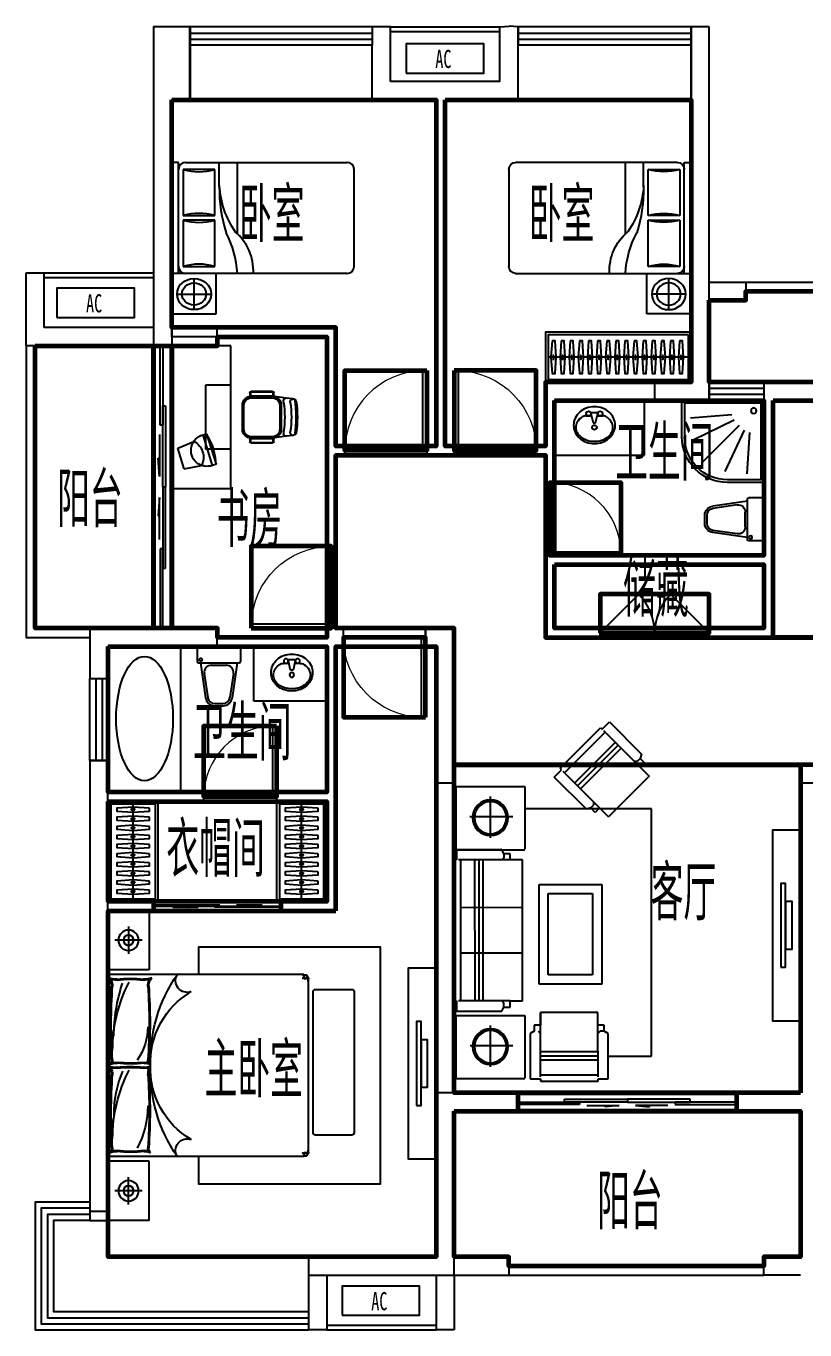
# Model space of a CAD drawing. Extents: x 4833635 to 4868335, y -1203925 to -1185425.
# Drawn here: x 4833635 to 4842185, y -1200326 to -1186016 of the extents above; entities that cross this region are included whole.
import ezdxf

# ---------------------------------------------------------------- set-up
doc = ezdxf.new("R2010")
doc.units = 0
doc.header["$MEASUREMENT"] = 0
doc.layers.get('0').update_dxf_attribs({"linetype": 'CONTINUOUS'})
for name, color, linetype in [('BALCONY', 153, 'CONTINUOUS'), ('Elec(电器)', 33, 'CONTINUOUS'), ('F', 8, 'CONTINUOUS'), ('FURN', 8, 'CONTINUOUS'), ('FURNITURE', 8, 'CONTINUOUS'), ('LVTRY', 187, 'CONTINUOUS'), ('R_NAME', 255, 'CONTINUOUS'), ('TITLE', 4, 'CONTINUOUS'), ('WALL', 2, 'CONTINUOUS'), ('wc', 8, 'CONTINUOUS'), ('WINDOW', 4, 'CONTINUOUS'), ('剪力墙', 2, 'CONTINUOUS')]:
    doc.layers.add(name, color=color, linetype=linetype)
doc.layers.add('GT_书房', color=205, linetype='CONTINUOUS', lineweight=60, true_color=0x8059a6)
for name, color, linetype, lineweight in [('GT_储藏间', 50, 'CONTINUOUS', 60), ('GT_卧室', 1, 'CONTINUOUS', 60), ('GT_卫生间', 5, 'CONTINUOUS', 60), ('GT_客厅', 2, 'CONTINUOUS', 60), ('GT_衣帽间', 85, 'CONTINUOUS', 60), ('GT_过道', 30, 'CONTINUOUS', 60), ('GT_门', 245, 'CONTINUOUS', 60), ('GT_阳台', 6, 'CONTINUOUS', 60), ('GT_餐厅', 3, 'CONTINUOUS', 60), ('图层3', 11, 'CONTINUOUS', 0)]:
    doc.layers.add(name, color=color, linetype=linetype, lineweight=lineweight)
doc.styles.add('_ZBHZ', font='simhei.ttf', dxfattribs={"width": 0.8})
doc.styles.add('DIM_FONT', font='SIMPLEX.shx', dxfattribs={"width": 0.8})
doc.styles.add('HZ', font='txt', dxfattribs={"bigfont": 'hztxt'})

# ---------------------------------------------------------------- blocks, each defined once
blk = doc.blocks.new('空调室外机2')
at = {"ltscale": 0.5}
blk.add_lwpolyline([(0, 0), (850, 0), (850, 320), (0, 320)], close=True, dxfattribs=at)
at = {"ltscale": 0.5, "style": '_ZBHZ', "width": 0.65}
blk.add_text('AC', height=200, dxfattribs=at).set_placement((319, 55))
blk = doc.blocks.new('*U35')
blk.add_line((-970, -275), (70, -275))
for points in [[(-1000, 0), (100, 0), (100, -550), (-1000, -550)], [(-970, -30), (70, -30), (70, -520), (-970, -520)]]:
    blk.add_lwpolyline(points, close=True)
at = {"elevation": 0}
for points in [[(-874, -95), (-862, -275), (-874, -455), (-906, -455), (-918, -275), (-906, -95)], [(-774, -95), (-762, -275), (-774, -455), (-806, -455), (-818, -275), (-806, -95)], [(-674, -95), (-662, -275), (-674, -455), (-706, -455), (-718, -275), (-706, -95)], [(-574, -95), (-562, -275), (-574, -455), (-606, -455), (-618, -275), (-606, -95)], [(-474, -95), (-462, -275), (-474, -455), (-506, -455), (-518, -275), (-506, -95)], [(-374, -95), (-362, -275), (-374, -455), (-406, -455), (-418, -275), (-406, -95)], [(-274, -95), (-262, -275), (-274, -455), (-306, -455), (-318, -275), (-306, -95)], [(-174, -95), (-162, -275), (-174, -455), (-206, -455), (-218, -275), (-206, -95)], [(-74, -95), (-62, -275), (-74, -455), (-106, -455), (-118, -275), (-106, -95)], [(26, -95), (38, -275), (26, -455), (-6, -455), (-18, -275), (-6, -95)]]:
    blk.add_lwpolyline(points, close=True, dxfattribs=at)
at = {"ltscale": 15, "elevation": 0}
for points in [[(-894, -255), (-886, -255), (-886, -295), (-894, -295)], [(-794, -255), (-786, -255), (-786, -295), (-794, -295)], [(-694, -255), (-686, -255), (-686, -295), (-694, -295)], [(-594, -255), (-586, -255), (-586, -295), (-594, -295)], [(-494, -255), (-486, -255), (-486, -295), (-494, -295)], [(-394, -255), (-386, -255), (-386, -295), (-394, -295)], [(-294, -255), (-286, -255), (-286, -295), (-294, -295)], [(-194, -255), (-186, -255), (-186, -295), (-194, -295)], [(-94, -255), (-86, -255), (-86, -295), (-94, -295)], [(6, -255), (14, -255), (14, -295), (6, -295)]]:
    blk.add_lwpolyline(points, close=True, dxfattribs=at)
blk = doc.blocks.new('A$C451C0F04')
at = {"layer": 'F'}
for p, q in [((462, 3942, 0), (108, 3588, 0)), ((542, 3862, 0), (462, 3942, 0)), ((558, 3878, 0), (542, 3862, 0)), ((1004, 3432, 0), (558, 3878, 0)), ((526, 3846, 0), (124, 3444, 0)), ((956, 3384, 0), (510, 3830, 0)), ((108, 3588, 0), (124, 3540, 0)), ((333, 3653, 0), (779, 3207, 0)), ((365, 3685, 0), (811, 3239, 0)), ((397, 3717, 0), (843, 3271, 0)), ((124, 3444, 0), (27, 3347, 0)), ((124, 3540, 0), (75, 3492, 0)), ((75, 3492, 0), (124, 3444, 0)), ((124, 3540, 0), (156, 3508, 0)), ((156, 3508, 0), (188, 3508, 0)), ((27, 3347, 0), (473, 2901, 0)), ((972, 3400, 0), (473, 2901, 0)), ((714, 2982, 0), (1068, 3335, 0)), ((988, 3416, 0), (1004, 3432, 0)), ((1068, 3335, 0), (988, 3416, 0)), ((2145, 3234, 0), (1391, 3234, 0)), ((1391, 3234, 0), (1391, 2546, 0)), ((2145, 2535, 0), (2145, 3234, 0)), ((634, 3030, 0), (634, 3062, 0)), ((666, 2998, 0), (634, 3030, 0)), ((1768, 2669, 0), (1768, 3121, 0)), ((0, 273, 0), (1, 2989, 0)), ((1, 2989, 0), (1391, 2988, 0)), ((473, 2901, 0), (569, 2998, 0)), ((569, 2998, 0), (618, 2949, 0)), ((618, 2949, 0), (666, 2998, 0)), ((666, 2998, 0), (714, 2982, 0)), ((1522, 2900, 0), (1993, 2900, 0)), ((1391, 2535, 0), (2145, 2535, 0)), ((1551, 2494, 0), (1619, 2494, 0)), ((1551, 2426, 0), (1551, 2494, 0)), ((1619, 2494, 0), (1642, 2540, 0)), ((1619, 2494, 0), (1619, 2449, 0)), ((1619, 2449, 0), (1642, 2426, 0)), ((1642, 2540, 0), (2142, 2539, 0)), ((2142, 2539, 0), (2142, 2426, 0)), ((1414, 2426, 0), (1551, 2426, 0)), ((1414, 879, 0), (1414, 2426, 0)), ((1551, 2426, 0), (1642, 2426, 0)), ((1642, 2426, 0), (2120, 2426, 0)), ((1846, 879, 0), (1847, 2426, 0)), ((1892, 879, 0), (1892, 2426, 0)), ((1937, 879, 0), (1938, 2426, 0)), ((2097, 2426, 0), (2097, 879, 0)), ((2142, 2426, 0), (2165, 2426, 0)), ((2165, 2426, 0), (2165, 879, 0)), ((546, 2157, 0), (545, 1064, 0)), ((1234, 2157, 0), (546, 2157, 0)), ((1233, 1064, 0), (1234, 2157, 0)), ((1134, 2057, 0), (646, 2057, 0)), ((646, 2057, 0), (646, 1164, 0)), ((1133, 1164, 0), (1134, 2057, 0)), ((1414, 1903, 0), (2097, 1902, 0)), ((1414, 1402, 0), (2097, 1402, 0)), ((646, 1164, 0), (1133, 1164, 0)), ((545, 1064, 0), (1233, 1064, 0)), ((1551, 879, 0), (1414, 879, 0)), ((1551, 811, 0), (1551, 879, 0)), ((1551, 879, 0), (1642, 879, 0)), ((1619, 856, 0), (1642, 879, 0)), ((1642, 879, 0), (2119, 879, 0)), ((2142, 879, 0), (2142, 765, 0)), ((2165, 879, 0), (2142, 879, 0)), ((588, 751, 0), (1218, 751, 0)), ((588, 614, 0), (588, 751, 0)), ((1218, 751, 0), (1218, 614, 0)), ((1218, 46, 0), (1218, 751, 0)), ((2144, 721, 0), (1391, 721, 0)), ((1391, 721, 0), (1391, 33, 0)), ((1619, 811, 0), (1551, 811, 0)), ((1619, 811, 0), (1619, 856, 0)), ((1642, 765, 0), (1619, 811, 0)), ((2142, 765, 0), (1642, 765, 0)), ((2144, 23, 0), (2144, 721, 0)), ((519, 614, 0), (588, 614, 0)), ((519, 546, 0), (519, 614, 0)), ((587, 46, 0), (588, 614, 0)), ((1218, 614, 0), (1286, 614, 0)), ((1286, 614, 0), (1286, 546, 0)), ((1767, 156, 0), (1768, 608, 0)), ((474, 523, 0), (519, 546, 0)), ((474, 23, 0), (474, 523, 0)), ((519, 546, 0), (565, 546, 0)), ((565, 546, 0), (588, 523, 0)), ((1243, 546, 0), (1220, 523, 0)), ((1286, 546, 0), (1332, 523, 0)), ((1332, 523, 0), (1332, 23, 0)), ((588, 319, 0), (1218, 319, 0)), ((1521, 388, 0), (1992, 388, 0)), ((474, 273, 0), (0, 273, 0)), ((588, 273, 0), (1218, 273, 0)), ((588, 228, 0), (1218, 228, 0)), ((587, 23, 0), (474, 23, 0)), ((587, 0, 0), (587, 23, 0)), ((1218, 0, 0), (587, 0, 0)), ((1218, 68, 0), (587, 68, 0)), ((1218, 23, 0), (1218, 0, 0)), ((1332, 23, 0), (1218, 23, 0)), ((1391, 23, 0), (2144, 23, 0))]:
    blk.add_line(p, q, dxfattribs=at)
for centre, radius in [((1768, 2890, 0), 196), ((1768, 2890, 0), 176), ((1768, 377, 0), 196), ((1768, 377, 0), 176)]:
    blk.add_circle(centre, radius, dxfattribs=at)
blk = doc.blocks.new('A$C79890BC7')
at = {"color": 252}
for points in [[(2140, 718159), (2091, 718159), (2091, 719080), (2140, 719080)], [(2091, 718359), (2018, 718359), (2018, 718880), (2091, 718880)]]:
    blk.add_lwpolyline(points, close=True, dxfattribs=at)
blk = doc.blocks.new('wer')
at = {"layer": 'FURNITURE'}
blk.add_lwpolyline([(220759, -79150), (220458, -79150), (220458, -77050), (220759, -77050)], close=True, dxfattribs=at)
at = {"layer": 'FURNITURE', "xscale": -1}
blk.add_blockref('A$C79890BC7', (222685, -796719), dxfattribs=at)
blk = doc.blocks.new('djghk')
at = {"layer": 'LVTRY', "color": 0, "linetype": 'ByBlock'}
for p, q in [((533017, 87991), (533017, 88067)), ((533029, 87991), (533131, 88016)), ((533131, 88042), (533030, 88067)), ((533055, 88061), (533055, 88122)), ((533131, 88016), (533131, 88042)), ((533055, 87937), (533055, 87997))]:
    blk.add_line(p, q, dxfattribs=at)
for centre, major_axis, start_param, end_param in [((533184, 88039), (162, 162), 1.627141, 2.000997), ((533167, 88053), (-146, 146), -0.351737, 0.056345), ((533131, 88121), (53.9, 53.9), 1.762038, 2.353784), ((533242, 88047), (148, 148), 1.710283, 1.762038), ((533205, 88074), (-116, 116), -0.283213, 0.139486), ((533157, 88076), (-128, 128), -0.787809, -0.351737), ((533182, 88116), (81.8, 81.8), 0.782988, 1.287583), ((533157, 88076), (128, 128), 0.346916, 0.782988), ((533182, 88116), (81.8, 81.8), 0.278392, 0.782988), ((533146, 88053), (146, 146), 6.222019, 6.630101), ((533159, 88074), (-116, 116), 4.568081, 4.990781), ((533122, 88047), (-148, 148), 4.225788, 4.568081), ((533129, 88039), (162, 162), 5.848163, 6.222019), ((533210, 88029), (181, 181), 2.000997, 2.353784), ((533210, 88029), (181, 181), 2.353784, 2.70657), ((533030, 88093), (-18, 18), 1.570899352490849, 7.854084659670434), ((533182, 88029), (-18, 18), 1.570899352490849, 7.854084659670434), ((533064, 88029), (191, 191), 5.495376, 5.796584), ((533064, 88029), (191, 191), 5.194169, 5.495376), ((533103, 88029), (-181, 181), 3.92458, 4.277367), ((533103, 88029), (-181, 181), 3.571794, 3.92458), ((533184, 88019), (-162, 162), 1.135774, 1.50963), ((533029, 87966), (-18, 18), 1.570899352494495, 7.85408465967408), ((533167, 88005), (-146, 146), 1.50963, 1.917712), ((533131, 87937), (-53.9, 53.9), 0.782988, 1.346027), ((533205, 87983), (-116, 116), 1.346027, 1.849188), ((533146, 88005), (-146, 146), 2.789855, 3.197938), ((533159, 87984), (116, 116), 4.429176, 4.851875), ((533122, 88011), (-148, 148), 3.281079, 3.623372), ((533129, 88019), (-162, 162), 3.197938, 3.571793), ((533156, 87982), (-128, 128), 1.917712, 2.353784), ((533182, 87941), (-81.8, 81.8), 1.849188, 2.353784), ((533156, 87982), (-128, 128), 2.353784, 2.789856), ((533182, 87941), (-81.8, 81.8), 2.353784, 2.858379)]:
    blk.add_ellipse(centre, major_axis=major_axis, ratio=1, start_param=start_param, end_param=end_param, dxfattribs=at)
blk = doc.blocks.new('A$C4CF52FF8')
at = {"layer": 'wc'}
for p, q in [((0, 635), (0, 485)), ((15, 650), (460, 650)), ((475, 635), (475, 485)), ((14, 470), (461, 470)), ((37, 470), (92, 87)), ((157, 445), (318, 445)), ((438, 470), (383, 87)), ((77, 355), (117, 90)), ((398, 355), (358, 90)), ((191, 25), (284, 25)), ((191, 0), (284, 0))]:
    blk.add_line(p, q, dxfattribs=at)
blk.add_circle((40, 504), 16.5, dxfattribs=at)
for centre, radius, start, end in [((15, 635), 15, 90, 180), ((460, 635), 15, 360, 450), ((15, 485), 15, 180, 270), ((157, 365), 80, 90, 187.4119), ((318, 365), 80, 352.5881, 450), ((460, 485), 15, 270, 360), ((191, 100), 100, 187.4119, 270), ((191, 100), 75, 187.4119, 270), ((284, 100), 75, 270, 352.5881), ((284, 100), 100, 270, 352.5881)]:
    blk.add_arc(centre, radius, start, end, dxfattribs=at)
at = {"layer": 'wc', "style": 'DIM_FONT', "oblique": -180, "text_generation_flag": 4, "width": 0.8, "flags": 9}
for tag in ['YSIZE', 'XSIZE']:
    blk.add_attdef(tag, (237, 650), '', height=0.5, rotation=180, dxfattribs=at)
blk = doc.blocks.new('*U37')
blk.add_line((-970, -275), (570, -275))
for points in [[(-1000, 0), (600, 0), (600, -550), (-1000, -550)], [(-970, -30), (570, -30), (570, -520), (-970, -520)]]:
    blk.add_lwpolyline(points, close=True)
at = {"elevation": 0}
for points in [[(-874, -95), (-862, -275), (-874, -455), (-906, -455), (-918, -275), (-906, -95)], [(-774, -95), (-762, -275), (-774, -455), (-806, -455), (-818, -275), (-806, -95)], [(-674, -95), (-662, -275), (-674, -455), (-706, -455), (-718, -275), (-706, -95)], [(-574, -95), (-562, -275), (-574, -455), (-606, -455), (-618, -275), (-606, -95)], [(-474, -95), (-462, -275), (-474, -455), (-506, -455), (-518, -275), (-506, -95)], [(-374, -95), (-362, -275), (-374, -455), (-406, -455), (-418, -275), (-406, -95)], [(-274, -95), (-262, -275), (-274, -455), (-306, -455), (-318, -275), (-306, -95)], [(-174, -95), (-162, -275), (-174, -455), (-206, -455), (-218, -275), (-206, -95)], [(-74, -95), (-62, -275), (-74, -455), (-106, -455), (-118, -275), (-106, -95)], [(26, -95), (38, -275), (26, -455), (-6, -455), (-18, -275), (-6, -95)], [(126, -95), (138, -275), (126, -455), (94, -455), (82, -275), (94, -95)], [(226, -95), (238, -275), (226, -455), (194, -455), (182, -275), (194, -95)], [(326, -95), (338, -275), (326, -455), (294, -455), (282, -275), (294, -95)], [(426, -95), (438, -275), (426, -455), (394, -455), (382, -275), (394, -95)], [(526, -95), (538, -275), (526, -455), (494, -455), (482, -275), (494, -95)]]:
    blk.add_lwpolyline(points, close=True, dxfattribs=at)
at = {"ltscale": 15, "elevation": 0}
for points in [[(-894, -255), (-886, -255), (-886, -295), (-894, -295)], [(-794, -255), (-786, -255), (-786, -295), (-794, -295)], [(-694, -255), (-686, -255), (-686, -295), (-694, -295)], [(-594, -255), (-586, -255), (-586, -295), (-594, -295)], [(-494, -255), (-486, -255), (-486, -295), (-494, -295)], [(-394, -255), (-386, -255), (-386, -295), (-394, -295)], [(-294, -255), (-286, -255), (-286, -295), (-294, -295)], [(-194, -255), (-186, -255), (-186, -295), (-194, -295)], [(-94, -255), (-86, -255), (-86, -295), (-94, -295)], [(6, -255), (14, -255), (14, -295), (6, -295)], [(106, -255), (114, -255), (114, -295), (106, -295)], [(206, -255), (214, -255), (214, -295), (206, -295)], [(306, -255), (314, -255), (314, -295), (306, -295)], [(406, -255), (414, -255), (414, -295), (406, -295)], [(506, -255), (514, -255), (514, -295), (506, -295)]]:
    blk.add_lwpolyline(points, close=True, dxfattribs=at)
blk = doc.blocks.new('淋浴间800x800')
at = {"layer": 'LVTRY'}
for p, q in [((356, 800), (0, 800)), ((0, 0), (0, 800)), ((356, 773), (27, 773)), ((27, 27), (27, 773)), ((141, 314), (172, 716)), ((192, 290), (386, 692)), ((243, 243), (604, 603)), ((290, 192), (693, 383)), ((773, 27), (773, 356)), ((800, 0), (800, 356)), ((313, 140), (715, 168)), ((800, 0), (0, 0)), ((773, 27), (27, 27))]:
    blk.add_line(p, q, dxfattribs=at)
blk.add_circle((100, 100), 26.7, dxfattribs=at)
for radius in [444, 418]:
    blk.add_arc((356, 356), radius, 0, 90, dxfattribs=at)
blk = doc.blocks.new('A$C66793C10')
for p, q in [((450, 450), (0, 450)), ((0, 450), (0, 0)), ((223, 401), (223, 56)), ((450, 0), (450, 450)), ((396, 229), (50, 229)), ((0, 0), (450, 0))]:
    blk.add_line(p, q)
for radius in [173, 123]:
    blk.add_circle((223, 229), radius)
blk = doc.blocks.new('bgfd')
at = {"layer": 'FURNITURE'}
for p, q in [((246827, 13624), (246752, 13624)), ((246752, 13624), (246752, 12406)), ((246827, 13624), (246827, 12406)), ((248678, 13624), (246902, 13624)), ((246877, 13040), (246877, 13548)), ((246877, 13548), (247224, 13548)), ((247224, 13548), (247224, 13040)), ((248752, 12482), (248752, 13548)), ((247473, 13192), (247473, 12406)), ((247224, 13040), (246877, 13040)), ((246877, 12990), (247224, 12990)), ((246877, 12482), (246877, 12990)), ((247224, 12990), (247224, 12482)), ((247274, 12673), (247274, 12406)), ((247224, 12482), (246877, 12482)), ((246827, 12406), (246752, 12406)), ((246902, 12406), (248678, 12406))]:
    blk.add_line(p, q, dxfattribs=at)
at = {"layer": 'FURNITURE', "extrusion": (0, 0, -1)}
for centre, major_axis, ratio, start_param, end_param in [((246902, 13548), (0, 75.9), 0.981818, 4.712389, 6.283185), ((245675, 13897), (-1755, 517), 0.772741, 2.966721, 3.294685), ((246799, 13731), (-797, 371), 0.792029, 2.756885, 3.489554), ((248678, 13548), (0, -75.9), 0.981818, 3.141593, 4.712389), ((247051, 14155), (0, 633), 0.981818, 2.857799, 3.425387), ((248833, 12694), (0, 1588), 0.981818, 4.699441, 5.023116), ((248186, 12619), (0, 930), 0.981818, -1.526469, -0.941774), ((247051, 12433), (0, 632), 0.981818, -0.283794, 0.283794), ((247051, 13597), (0, 632), 0.981818, 2.857799, 3.425387), ((246902, 12482), (0, 75.9), 0.981818, 3.141593, 4.712389), ((247051, 11875), (0, 633), 0.981818, -0.283794, 0.283794), ((248678, 12482), (0, -75.9), 0.981818, 4.712389, 6.283185)]:
    blk.add_ellipse(centre, major_axis=major_axis, ratio=ratio, start_param=start_param, end_param=end_param, dxfattribs=at)
at = {"layer": 'FURNITURE', "extrusion": (0, 0, -1), "xscale": 1.08, "yscale": 0.9900000000000003, "zscale": -1}
blk.add_blockref('A$C66793C10', (-247238, 13624), dxfattribs=at)
blk = doc.blocks.new('bc')
at = {"layer": 'FURNITURE'}
for p, q in [((118207, 75761), (118207, 76211)), ((118857, 76211), (118207, 76211)), ((118532, 75836), (118532, 76136)), ((118857, 75761), (118857, 76211)), ((118907, 74061), (118907, 76211)), ((120907, 76211), (118907, 76211)), ((120907, 74061), (120907, 76211)), ((120957, 75761), (120957, 76211)), ((120957, 76211), (121607, 76211)), ((121282, 75836), (121282, 76136)), ((121607, 75761), (121607, 76211)), ((118382, 75986), (118682, 75986)), ((121432, 75986), (121132, 75986)), ((118207, 75761), (118857, 75761)), ((121607, 75761), (120957, 75761)), ((120857, 74011), (118957, 74011)), ((119071, 73936), (119071, 73536)), ((120646, 73961), (119096, 73961)), ((120671, 73536), (120671, 73936)), ((119096, 73511), (120646, 73511))]:
    blk.add_line(p, q, dxfattribs=at)
for points in [[(120907, 75220), (121207, 75220), (121207, 73220), (118607, 73220), (118607, 75220), (118907, 75220)], [(118907, 74064), (118909, 74065), (118910, 74066), (118910, 74066), (118911, 74067), (118912, 74067), (118912, 74067), (118913, 74067), (118913, 74067), (118914, 74067), (118914, 74067), (118915, 74067), (118915, 74067), (118916, 74067), (118916, 74067), (118916, 74067), (118917, 74067), (118917, 74068), (118918, 74068), (118918, 74068), (118919, 74068), (118919, 74068), (118919, 74068), (118919, 74068), (118919, 74069)], [(118913, 74050), (118914, 74051), (118915, 74052), (118916, 74053), (118917, 74053), (118918, 74054), (118918, 74054), (118919, 74054), (118920, 74055), (118920, 74055), (118921, 74055), (118921, 74055), (118921, 74056), (118922, 74056), (118922, 74056), (118923, 74056), (118923, 74057), (118924, 74057), (118924, 74057), (118925, 74057), (118925, 74058), (118926, 74058), (118926, 74058), (118927, 74059), (118927, 74059), (118928, 74060), (118929, 74060), (118929, 74060), (118930, 74061), (118931, 74061), (118932, 74062), (118932, 74062), (118933, 74063), (118934, 74063), (118934, 74063), (118935, 74064), (118935, 74064), (118936, 74064), (118936, 74065), (118937, 74065), (118938, 74066), (118938, 74066), (118939, 74066), (118939, 74066), (118940, 74067), (118940, 74067), (118941, 74067), (118941, 74068), (118942, 74068), (118942, 74068), (118943, 74069), (118944, 74069), (118944, 74069), (118945, 74069), (118945, 74070), (118946, 74070), (118946, 74070), (118947, 74071), (118947, 74071), (118948, 74072), (118948, 74072), (118949, 74072), (118949, 74073), (118949, 74073), (118950, 74073), (118950, 74073), (118951, 74073), (118951, 74073), (118951, 74073), (118951, 74073), (118951, 74073), (118951, 74073), (118951, 74073), (118951, 74072), (118950, 74072), (118950, 74072), (118950, 74072), (118949, 74071), (118948, 74071), (118948, 74070), (118947, 74070), (118947, 74069), (118947, 74068), (118946, 74067), (118946, 74067), (118945, 74066), (118945, 74065), (118945, 74065), (118944, 74064), (118943, 74064), (118943, 74063), (118942, 74063), (118941, 74063), (118940, 74063), (118940, 74063), (118939, 74062), (118938, 74062), (118937, 74062), (118936, 74061), (118935, 74061), (118935, 74060), (118934, 74060), (118933, 74059), (118932, 74059), (118931, 74058), (118930, 74058), (118929, 74058), (118928, 74057), (118927, 74057), (118926, 74057), (118926, 74057), (118925, 74057), (118924, 74056), (118923, 74056), (118923, 74056), (118922, 74056), (118922, 74056), (118921, 74055), (118921, 74055), (118920, 74055), (118920, 74054), (118920, 74054), (118919, 74054), (118919, 74053), (118919, 74053), (118918, 74053), (118918, 74052), (118918, 74052), (118917, 74052), (118917, 74051), (118916, 74051), (118916, 74050), (118915, 74050), (118915, 74049), (118914, 74049), (118914, 74048), (118913, 74047)], [(118935, 74017), (118936, 74019), (118937, 74021), (118938, 74023), (118938, 74024), (118939, 74026), (118939, 74027), (118939, 74028), (118939, 74029), (118940, 74030), (118940, 74031), (118940, 74032), (118941, 74033), (118941, 74034), (118942, 74036), (118942, 74037), (118943, 74039)], [(118952, 74055), (118950, 74049), (118949, 74044), (118949, 74041), (118948, 74038), (118947, 74037), (118947, 74035), (118947, 74034), (118946, 74034), (118946, 74033), (118946, 74033), (118946, 74032), (118945, 74032), (118945, 74031), (118945, 74030), (118945, 74030), (118945, 74029), (118945, 74028), (118945, 74027), (118945, 74026), (118944, 74025), (118944, 74023), (118944, 74020), (118943, 74017), (118943, 74014)], [(118952, 74055), (118954, 74055), (118955, 74054), (118955, 74054), (118953, 74045), (118953, 74041), (118952, 74040), (118952, 74036), (118949, 74030), (118949, 74028), (118953, 74024), (118953, 74021), (118954, 74020), (118954, 74011), (118954, 74013)], [(118972, 74026), (118972, 74024), (118973, 74022), (118973, 74021), (118973, 74019), (118973, 74017), (118973, 74015), (118973, 74013), (118973, 74011)], [(120843, 74026), (120843, 74024), (120842, 74022), (120842, 74021), (120842, 74019), (120842, 74017), (120842, 74015), (120842, 74013), (120842, 74011)], [(120863, 74055), (120861, 74055), (120860, 74054), (120860, 74054), (120861, 74045), (120862, 74041), (120863, 74040), (120863, 74036), (120866, 74030), (120866, 74028), (120862, 74024), (120861, 74021), (120861, 74020), (120861, 74011), (120861, 74013)], [(120863, 74055), (120864, 74049), (120865, 74044), (120866, 74041), (120867, 74038), (120867, 74037), (120868, 74035), (120868, 74034), (120869, 74034), (120869, 74033), (120869, 74033), (120869, 74032), (120869, 74032), (120869, 74031), (120869, 74030), (120870, 74030), (120870, 74029), (120870, 74028), (120870, 74027), (120870, 74026), (120870, 74025), (120871, 74023), (120871, 74020), (120872, 74017), (120872, 74014)], [(120902, 74050), (120901, 74051), (120900, 74052), (120899, 74053), (120898, 74053), (120897, 74054), (120896, 74054), (120896, 74054), (120895, 74055), (120895, 74055), (120894, 74055), (120894, 74055), (120893, 74056), (120893, 74056), (120892, 74056), (120892, 74056), (120892, 74057), (120891, 74057), (120891, 74057), (120890, 74057), (120890, 74058), (120889, 74058), (120889, 74058), (120888, 74059), (120888, 74059), (120887, 74060), (120886, 74060), (120885, 74060), (120885, 74061), (120884, 74061), (120883, 74062), (120883, 74062), (120882, 74063), (120881, 74063), (120881, 74063), (120880, 74064), (120879, 74064), (120879, 74064), (120878, 74065), (120878, 74065), (120877, 74066), (120877, 74066), (120876, 74066), (120876, 74066), (120875, 74067), (120875, 74067), (120874, 74067), (120873, 74068), (120873, 74068), (120872, 74068), (120872, 74069), (120871, 74069), (120871, 74069), (120870, 74069), (120869, 74070), (120869, 74070), (120868, 74070), (120868, 74071), (120867, 74071), (120867, 74072), (120866, 74072), (120866, 74072), (120866, 74073), (120865, 74073), (120865, 74073), (120865, 74073), (120864, 74073), (120864, 74073), (120864, 74073), (120864, 74073), (120864, 74073), (120864, 74073), (120864, 74073), (120864, 74072), (120864, 74072), (120865, 74072), (120865, 74072), (120866, 74071), (120866, 74071), (120867, 74070), (120867, 74070), (120868, 74069), (120868, 74068), (120869, 74067), (120869, 74067), (120869, 74066), (120870, 74065), (120870, 74065), (120871, 74064), (120871, 74064), (120872, 74063), (120873, 74063), (120874, 74063), (120874, 74063), (120875, 74063), (120876, 74062), (120877, 74062), (120878, 74062), (120879, 74061), (120879, 74061), (120880, 74060), (120881, 74060), (120882, 74059), (120883, 74059), (120884, 74058), (120885, 74058), (120886, 74058), (120886, 74057), (120887, 74057), (120888, 74057), (120889, 74057), (120890, 74057), (120891, 74056), (120892, 74056), (120892, 74056), (120893, 74056), (120893, 74056), (120894, 74055), (120894, 74055), (120894, 74055), (120895, 74054), (120895, 74054), (120895, 74054), (120896, 74053), (120896, 74053), (120896, 74053), (120897, 74052), (120897, 74052), (120897, 74052), (120898, 74051), (120898, 74051), (120899, 74050), (120899, 74050), (120900, 74049), (120901, 74049), (120901, 74048), (120902, 74047)], [(120880, 74017), (120879, 74019), (120878, 74021), (120877, 74023), (120877, 74024), (120876, 74026), (120876, 74027), (120876, 74028), (120875, 74029), (120875, 74030), (120875, 74031), (120874, 74032), (120874, 74033), (120874, 74034), (120873, 74036), (120873, 74037), (120872, 74039)], [(120907, 74064), (120906, 74065), (120905, 74066), (120904, 74066), (120904, 74067), (120903, 74067), (120902, 74067), (120902, 74067), (120901, 74067), (120901, 74067), (120901, 74067), (120900, 74067), (120900, 74067), (120899, 74067), (120899, 74067), (120898, 74067), (120898, 74067), (120897, 74068), (120897, 74068), (120897, 74068), (120896, 74068), (120896, 74068), (120896, 74068), (120895, 74068), (120895, 74069)]]:
    blk.add_lwpolyline(points, dxfattribs=at)
for centre, radius in [((118532, 75986), 112), ((118532, 75986), 56.2), ((121282, 75986), 112), ((121282, 75986), 56.2)]:
    blk.add_circle(centre, radius, dxfattribs=at)
for centre, radius, start, end in [((118734, 76128), 225, 356.5245, 20.485), ((119036, 76309), 138, 228.4161, 271.5527), ((118734, 76128), 235, 356.5245, 13.2301), ((119036, 76309), 147, 240.1487, 271.5527), ((119737, 74538), 1623, 89.8087, 117.3662), ((119582, 74340), 1807, 89.8983, 108.7325), ((119440, 70783), 5404, 85.7221, 94.2851), ((119440, 70782), 5394, 85.7234, 94.2838), ((119846, 76247), 75.8, 268.1988, 312.1405), ((119846, 76247), 85.7, 268.1988, 292.4287), ((120073, 76118), 201, 165.4484, 181.6077), ((120073, 76118), 192, 157.3977, 181.6077), ((120004, 76309), 138, 228.4161, 271.5527), ((119702, 76128), 225, 356.5245, 20.485), ((120004, 76309), 147, 240.1487, 271.5527), ((119702, 76128), 235, 356.5245, 13.2301), ((120705, 74538), 1623, 89.8087, 117.3662), ((120450, 74887), 1259, 89.9111, 112.4831), ((120408, 70783), 5404, 85.7221, 94.2851), ((120408, 70782), 5394, 85.7234, 94.2838), ((120813, 76247), 85.7, 268.1988, 292.4287), ((120813, 76247), 75.8, 268.1988, 312.1405), ((121041, 76118), 201, 165.4484, 181.6077), ((121041, 76118), 192, 157.3977, 181.6077), ((120090, 75968), 1140, 172.668, 187.332), ((120090, 75968), 1130, 172.668, 187.332), ((118423, 75963), 1457, 354.1588, 5.8412), ((118423, 75963), 1467, 354.1588, 5.8412), ((121189, 75968), 1271, 173.426, 186.574), ((121189, 75968), 1261, 173.426, 186.574), ((119767, 75963), 1083, 352.1489, 7.8511), ((119767, 75963), 1093, 352.1489, 7.8511), ((119481, 76405), 630, 270, 305.5384), ((120350, 76751), 976, 269.875, 298.3866), ((119853, 74084), 1662, 87.6652, 124.6899), ((118734, 75809), 225, 339.515, 3.4755), ((119036, 75627), 138, 88.4473, 131.5839), ((118734, 75809), 235, 346.7699, 3.4755), ((119036, 75627), 147, 88.4473, 119.8513), ((119440, 81154), 5404, 265.7149, 274.2779), ((119440, 81154), 5394, 265.7162, 274.2766), ((119876, 74843), 903, 87.6695, 149.7333), ((119846, 75689), 85.7, 67.5713, 91.8012), ((119846, 75689), 75.8, 47.8595, 91.8012), ((120073, 75819), 201, 181.6077, 194.5516), ((120073, 75819), 192, 181.6077, 202.6023), ((119961, 74084), 1662, 55.3101, 92.3348), ((119939, 74843), 903, 30.2667, 92.3305), ((119813, 75804), 115, 329.6431, 9.258), ((120090, 75100), 670, 97.0314, 105.3575), ((119702, 75809), 235, 349.4726, 3.4755), ((120386, 72163), 3631, 95.9805, 97.1734), ((120408, 81154), 5404, 265.7149, 274.2779), ((120408, 81154), 5394, 265.7162, 274.2766), ((120813, 75689), 85.7, 67.5713, 91.8012), ((120813, 75689), 75.8, 47.8595, 91.8012), ((121041, 75819), 201, 181.6077, 194.5516), ((121041, 75819), 192, 181.6077, 202.6023), ((118976, 75342), 128, 339.7966, 122.0473), ((120839, 75342), 128, 57.9527, 200.2034), ((118957, 74061), 50, 180, 270), ((120857, 74061), 50, 270, 0), ((119096, 73936), 25, 90, 180), ((120646, 73936), 25, 0, 90), ((119096, 73536), 25, 180, 270), ((120646, 73536), 25, 270, 0)]:
    blk.add_arc(centre, radius, start, end, dxfattribs=at)
blk = doc.blocks.new('A$C0C6E27F8')
at = {"layer": 'FURN'}
for p, q in [((0, 1568), (0, 0)), ((648, 1568), (0, 1568)), ((648, 1568), (648, 0)), ((137, 1350), (66, 1124)), ((137, 1350), (324, 1312)), ((448, 1313), (343, 977)), ((490, 1299), (385, 964)), ((490, 1299), (448, 1313)), ((66, 1124), (241, 1049)), ((369, 433), (369, 1135)), ((648, 1135), (369, 1135)), ((856, 1027), (856, 1053)), ((862, 1027), (862, 1053)), ((869, 1066), (1106, 1066)), ((869, 1060), (1106, 1060)), ((1106, 1019), (869, 1019)), ((1106, 1014), (869, 1014)), ((1106, 1014), (869, 1014)), ((1102, 1014), (873, 1014)), ((1257, 992), (1102, 1014)), ((1113, 1053), (1113, 1027)), ((1119, 1053), (1119, 1027)), ((343, 977), (385, 964)), ((774, 915), (774, 652)), ((790, 915), (790, 652)), ((1102, 997), (873, 997)), ((1184, 652), (1184, 915)), ((1201, 652), (1201, 915)), ((1227, 945), (1226, 964)), ((1327, 983), (1257, 992)), ((1201, 830), (1201, 737)), ((1256, 574), (1102, 554)), ((1227, 620), (1225, 602)), ((1327, 582), (1256, 574)), ((649, 433), (369, 433)), ((856, 515), (856, 541)), ((862, 515), (862, 541)), ((869, 554), (1106, 554)), ((869, 554), (1106, 554)), ((869, 548), (1106, 548)), ((1106, 507), (869, 507)), ((1106, 502), (869, 502)), ((873, 570), (1102, 570)), ((873, 554), (1102, 554)), ((1113, 541), (1113, 515)), ((1119, 541), (1119, 515)), ((648, 0), (0, 0))]:
    blk.add_line(p, q, dxfattribs=at)
for centre, radius, start, end in [((387, 1147), 176, 69.7334, 255.3221), ((153, 1221), 194, 297.1555, 27.8831), ((-143, 1314), 624, 329.7446, 355.3107), ((873, 915), 98.5, 90, 180), ((869, 1053), 13.1, 90, 180), ((869, 1027), 13.1, 180, 270), ((869, 1053), 7.66, 90, 180), ((869, 1027), 7.66, 180, 270), ((1102, 915), 98.5, 0, 90), ((1106, 1053), 13.1, 0, 90), ((1106, 1053), 7.66, 0, 90), ((1106, 1027), 7.66, 270, 0), ((1106, 1027), 13.1, 270, 0), ((873, 915), 82.1, 90, 180), ((1102, 915), 82.1, 0, 90), ((1253, 964), 27.4, 82.6639, 179.9194), ((145, 782), 1094, 351.4477, 8.5523), ((1330, 952), 30.7, 94.3671, 192.7376), ((218, 782), 1094, 351.4477, 8.5523), ((1332, 950), 32.8, 8.5523, 98.5523), ((218, 782), 1144, 350.0128, 9.9872), ((218, 782), 1160, 351.4477, 8.5523), ((873, 652), 98.5, 180, 270), ((873, 652), 82.1, 180, 270), ((1102, 652), 82.1, 270, 0), ((1102, 652), 98.5, 270, 0), ((1253, 602), 27.4, 179.9194, 276.3911), ((1330, 616), 30.7, 167.2624, 265.6329), ((1332, 615), 32.8, 261.4477, 351.4477), ((869, 541), 13.1, 90, 180), ((869, 515), 13.1, 180, 270), ((869, 541), 7.66, 90, 180), ((869, 515), 7.66, 180, 270), ((1106, 541), 13.1, 0, 90), ((1106, 541), 7.66, 0, 90), ((1106, 515), 7.66, 270, 0), ((1106, 515), 13.1, 270, 0)]:
    blk.add_arc(centre, radius, start, end, dxfattribs=at)
blk = doc.blocks.new('A$C217E3FD2')
at = {"layer": '剪力墙'}
for points in [[(-11180, 9655), (-11180, 10455), (-11580, 10455), (-11580, 6955), (-10880, 6955), (-10880, 7155), (-11380, 7155), (-11380, 9655), (-11180, 9655)], [(-5480, 10455), (-5680, 10455), (-5680, 6555), (-6080, 6555), (-6080, 6355), (-5480, 6355)], [(-12080, 3305), (-12080, 3655), (-10880, 3655), (-10880, 3855), (-12280, 3855), (-12280, 3305)], [(-8596, 3855), (-8280, 3855), (-8280, 2155), (-8480, 2155), (-8480, 3655), (-8596, 3655)], [(-12280, 2405), (-12280, -2445), (-12280, -2445), (-12280, -2645), (-12080, -2645), (-12080, 2405)], [(-4480, 2355), (20, 2355), (20, 1905), (-180, 1905), (-180, 2155), (-4480, 2155)], [(-7580, -1245), (-8480, -1245), (-8480, -3045), (-9880, -3045), (-9880, -3245), (-8280, -3245), (-8280, -1445), (-7580, -1445)]]:
    blk.add_lwpolyline(points, close=True, dxfattribs=at)
blk = doc.blocks.new('$DorLib2D$00000138')
at = {"color": 0, "linetype": 'Continuous'}
for p, q in [((-0.2875, 0), (-0.2875, 0.1538)), ((-0.2875, 0.1538), (0, 0.1538)), ((0, 0.1538), (0, 0)), ((0.2875, 0.1538), (0, 0.1538)), ((0.2875, 0), (0.2875, 0.1538)), ((-0.5, -0.1399), (-0.5, 0)), ((-0.5, 0), (-0.2187, 0)), ((0, 0), (-0.2875, 0)), ((-0.2187, 0), (-0.2187, -0.1399)), ((0, 0), (0.2875, 0)), ((0.2187, 0), (0.2187, -0.1399)), ((0.5, 0), (0.2187, 0)), ((0.5, 0), (0.5, -0.1946)), ((0.5, -0.1399), (0.5, 0)), ((-0.2187, -0.1399), (-0.5, -0.1399)), ((0.2187, -0.1399), (0.5, -0.1399)), ((-0.1857, -0.186), (-0.037, -0.186)), ((-0.037, -0.186), (-0.1019, -0.2583)), ((-0.1019, -0.2583), (-0.1019, -0.186)), ((0.1857, -0.186), (0.037, -0.186)), ((0.037, -0.186), (0.1019, -0.2583)), ((0.1019, -0.2583), (0.1019, -0.186))]:
    blk.add_line(p, q, dxfattribs=at)
blk = doc.blocks.new('$TCHSYS$WIN2D')
for p, q in [((-0.5, 0.5), (0.5, 0.5)), ((-0.5, 0.5), (-0.5, -0.5)), ((0.5, 0.5), (0.5, -0.5)), ((0.5, 0.1667), (-0.5, 0.1667)), ((0.5, -0.1667), (-0.5, -0.1667)), ((-0.5, -0.5), (0.5, -0.5))]:
    blk.add_line(p, q)
blk = doc.blocks.new('$TCHSYS$DOOR2D')
for p, q in [((0.45, 0.975), (0.5, 0.975)), ((0.45, 0), (0.45, 0.975)), ((0.5, 0), (0.5, 0.975)), ((0.5, 0), (0.45, 0))]:
    blk.add_line(p, q)
at = {"lineweight": 13}
blk.add_arc((0.475, 0), 0.975, 91.4693, 180, dxfattribs=at)
blk = doc.blocks.new('$DorLib2D$00000116')
at = {"color": 0}
for p, q in [((-0.5, 0), (-0.146, 0.354)), ((0.5, 0), (0.146, 0.354))]:
    blk.add_line(p, q, dxfattribs=at)
for centre, start, end in [((-0.5, 0), 0, 45), ((0.5, 0), 135, 180)]:
    blk.add_arc(centre, 0.5, start, end, dxfattribs=at)
blk = doc.blocks.new('$DorLib2D$00000131')
at = {"color": 0, "linetype": 'Continuous'}
for p, q in [((-0.5, 0.125), (-0.5, 0)), ((0.019, 0.125), (-0.5, 0.125)), ((0.019, 0), (0.019, 0.125)), ((0.15, 0.125), (0.232, 0.197)), ((0.35, 0.125), (0.15, 0.125)), ((0.232, 0.197), (0.232, 0.125)), ((-0.5, 0), (0.019, 0)), ((-0.024, 0), (0.5, 0)), ((-0.024, -0.125), (-0.024, 0)), ((0.5, 0), (0.5, -0.125)), ((-0.35, -0.125), (-0.15, -0.125)), ((-0.232, -0.197), (-0.232, -0.125)), ((-0.15, -0.125), (-0.232, -0.197)), ((0.5, -0.125), (-0.024, -0.125))]:
    blk.add_line(p, q, dxfattribs=at)

msp = doc.modelspace()

# ---------------------------------------------------------------- linework, layer by layer
at = {"layer": 'BALCONY'}
for p, q in [((4837635, -1186025), (4838835, -1186025)), ((4837635, -1186075), (4838835, -1186075)), ((4833835, -1188725), (4835035, -1188725)), ((4833835, -1188775), (4835035, -1188775)), ((4841535, -1188825), (4844035, -1188825)), ((4841535, -1188925), (4844035, -1188925)), ((4836935, -1200275), (4838135, -1200275)), ((4836935, -1200325), (4838135, -1200325))]:
    msp.add_line(p, q, dxfattribs=at)
for points in [[(4833635, -1189525), (4833635, -1192725), (4834335, -1192725)], [(4833735, -1189525), (4833735, -1192625), (4834335, -1192625)], [(4838935, -1199625), (4841735, -1199625)], [(4838935, -1199725), (4841735, -1199725)]]:
    msp.add_lwpolyline(points, dxfattribs=at)
at = {"layer": 'FURNITURE', "ltscale": 30}
msp.add_line((4835235, -1189075), (4835235, -1188625), dxfattribs=at)
at = {"layer": 'GT_书房'}
msp.add_lwpolyline([(4835235, -1189525), (4835735, -1189525), (4835735, -1189425), (4836935, -1189425), (4836935, -1192725), (4835735, -1192725), (4835735, -1192625), (4835235, -1192625), (4835235, -1189525)], dxfattribs=at)
at = {"layer": 'GT_储藏间'}
msp.add_lwpolyline([(4839435, -1191925), (4841735, -1191925), (4841735, -1192625), (4839435, -1192625), (4839435, -1191925)], dxfattribs=at)
at = {"layer": 'GT_卧室'}
for points in [[(4835235, -1186825), (4838135, -1186825), (4838135, -1190625), (4837035, -1190625), (4837035, -1189325), (4835235, -1189325), (4835235, -1186825)], [(4838235, -1186825), (4840935, -1186825), (4840935, -1189925), (4839335, -1189925), (4839335, -1190625), (4838235, -1190625), (4838235, -1186825)], [(4837035, -1195725), (4837035, -1192825), (4838135, -1192825), (4838135, -1199525), (4834535, -1199525), (4834535, -1195725), (4837035, -1195725)]]:
    msp.add_lwpolyline(points, dxfattribs=at)
at = {"layer": 'GT_卫生间'}
for points in [[(4839435, -1190125), (4841735, -1190125), (4841735, -1191825), (4839435, -1191825), (4839435, -1190125)], [(4834535, -1192825), (4836935, -1192825), (4836935, -1194425), (4834535, -1194425), (4834535, -1192825)]]:
    msp.add_lwpolyline(points, dxfattribs=at)
at = {"layer": 'GT_客厅'}
msp.add_lwpolyline([(4842135, -1197725), (4838335, -1197725), (4838335, -1194125), (4842135, -1194125), (4842135, -1197725)], dxfattribs=at)
at = {"layer": 'GT_衣帽间'}
msp.add_lwpolyline([(4834535, -1194525), (4836935, -1194525), (4836935, -1195625), (4834535, -1195625), (4834535, -1194525)], dxfattribs=at)
at = {"layer": 'GT_过道'}
msp.add_lwpolyline([(4846435, -1192725), (4846435, -1194125), (4838335, -1194125), (4838335, -1192625), (4837118, -1192625), (4837035, -1192625), (4837035, -1190725), (4839335, -1190725), (4839335, -1192725), (4846435, -1192725)], dxfattribs=at)
at = {"layer": 'GT_门'}
for points in [[(4835035, -1189525), (4835235, -1189525), (4835235, -1192625), (4835035, -1192625), (4835035, -1189525)], [(4838035, -1189797), (4838035, -1190675), (4837135, -1190675), (4837135, -1189797), (4838035, -1189797)], [(4838335, -1189797), (4838335, -1190675), (4839235, -1190675), (4839235, -1189797), (4838335, -1189797)], [(4840165, -1191825), (4839385, -1191825), (4839385, -1191025), (4840165, -1191025), (4840165, -1191825)], [(4836107, -1192625), (4836985, -1192625), (4836985, -1191725), (4836107, -1191725), (4836107, -1192625)], [(4839935, -1192675), (4841135, -1192675), (4841135, -1192250), (4839935, -1192250), (4839935, -1192675)], [(4838018, -1193602), (4838018, -1192725), (4837118, -1192725), (4837118, -1193602), (4838018, -1193602)], [(4836385, -1193695), (4836385, -1194475), (4835585, -1194475), (4835585, -1193695), (4836385, -1193695)], [(4835035, -1195625), (4835035, -1195725), (4836435, -1195725), (4836435, -1195625), (4835035, -1195625)], [(4841435, -1197725), (4841435, -1197925), (4839035, -1197925), (4839035, -1197725), (4841435, -1197725)]]:
    msp.add_lwpolyline(points, dxfattribs=at)
at = {"layer": 'GT_阳台'}
for points in [[(4841135, -1189025), (4841535, -1189025), (4841535, -1188925), (4844035, -1188925), (4844035, -1189025), (4844435, -1189025), (4844435, -1189925), (4841135, -1189925), (4841135, -1189025)], [(4833735, -1189525), (4835035, -1189525), (4835035, -1192625), (4833735, -1192625), (4833735, -1189525)], [(4838335, -1197925), (4842135, -1197925), (4842135, -1199525), (4841735, -1199525), (4841735, -1199625), (4838935, -1199625), (4838935, -1199525), (4838335, -1199525), (4838335, -1197925)]]:
    msp.add_lwpolyline(points, dxfattribs=at)
at = {"layer": 'GT_餐厅'}
msp.add_lwpolyline([(4841835, -1190125), (4844535, -1190125), (4844535, -1192725), (4841835, -1192725), (4841835, -1190125)], dxfattribs=at)
at = {"layer": 'LVTRY'}
for points in [[(4840424, -1190725), (4840424, -1190125), (4839435, -1190125), (4839435, -1190725)], [(4835335, -1194425), (4835335, -1192825), (4834535, -1192825), (4834535, -1194425)], [(4836135, -1193425), (4836135, -1192825), (4836935, -1192825), (4836935, -1193425)]]:
    msp.add_lwpolyline(points, close=True, dxfattribs=at)
msp.add_ellipse((4834935, -1193616), major_axis=(0, -683), ratio=0.456761, dxfattribs=at)
at = {"layer": 'TITLE', "color": 4}
msp.add_line((4836735, -1200125), (4836735, -1200270), dxfattribs=at)
msp.add_line((4836735, -1200125), (4836735, -1200270), dxfattribs=at)
at = {"layer": 'WALL'}
for p, q in [((4835035, -1186025), (4835035, -1186825)), ((4835435, -1186025), (4835035, -1186025)), ((4835435, -1186225), (4835435, -1186025)), ((4837635, -1186025), (4837435, -1186025)), ((4837435, -1186025), (4837435, -1186225)), ((4837635, -1186625), (4837635, -1186025)), ((4838835, -1186025), (4838936, -1186016)), ((4838835, -1186125), (4838835, -1186025)), ((4839035, -1186025), (4838936, -1186016)), ((4838835, -1186625), (4838835, -1186125)), ((4835435, -1186225), (4835435, -1186825)), ((4837435, -1186825), (4837435, -1186225)), ((4839035, -1186825), (4839035, -1186225)), ((4838235, -1186625), (4837635, -1186625)), ((4838835, -1186625), (4838235, -1186625)), ((4835035, -1186825), (4835035, -1189325)), ((4835435, -1186825), (4835235, -1186825)), ((4835435, -1186825), (4835235, -1186825)), ((4835235, -1186825), (4835235, -1189525)), ((4838135, -1186825), (4837435, -1186825)), ((4839035, -1186825), (4838235, -1186825)), ((4833635, -1189525), (4833635, -1188725)), ((4833635, -1188725), (4833835, -1188725)), ((4833835, -1189325), (4833835, -1188725)), ((4841135, -1188825), (4841535, -1188825)), ((4841535, -1188825), (4841535, -1189025)), ((4841135, -1189025), (4841535, -1189025)), ((4835035, -1189325), (4833835, -1189325)), ((4835235, -1189525), (4833635, -1189525)), ((4835235, -1189525), (4835035, -1189525)), ((4834335, -1192625), (4834335, -1193175)), ((4835735, -1192625), (4834335, -1192625)), ((4835235, -1192625), (4835035, -1192625)), ((4835735, -1192725), (4835735, -1192625)), ((4834535, -1193175), (4834535, -1192825)), ((4835735, -1192825), (4834535, -1192825)), ((4834335, -1193175), (4834535, -1193175)), ((4834535, -1194075), (4834335, -1194075)), ((4834335, -1194075), (4834335, -1194425)), ((4834535, -1194425), (4834535, -1194075)), ((4834335, -1194425), (4834335, -1195625)), ((4834535, -1194525), (4834535, -1195625)), ((4834335, -1195625), (4834335, -1199025)), ((4834535, -1195725), (4834535, -1199025)), ((4838135, -1199525), (4838135, -1197825)), ((4838335, -1199525), (4838335, -1197925)), ((4834535, -1199025), (4834335, -1199025)), ((4836735, -1199525), (4838135, -1199525)), ((4836735, -1199525), (4836735, -1200325)), ((4838335, -1199525), (4838935, -1199525)), ((4838935, -1199525), (4838935, -1199725)), ((4842135, -1199525), (4841735, -1199525)), ((4841735, -1199725), (4841735, -1199525)), ((4836935, -1199725), (4838135, -1199725)), ((4836935, -1199725), (4836935, -1200325)), ((4838135, -1199725), (4838135, -1200325)), ((4838335, -1199725), (4838335, -1200325)), ((4838335, -1199725), (4838935, -1199725)), ((4842135, -1199725), (4841735, -1199725)), ((4836935, -1200325), (4836735, -1200325)), ((4838335, -1200325), (4838135, -1200325))]:
    msp.add_line(p, q, dxfattribs=at)
at = {"layer": 'WALL', "color": 2}
for p, q in [((4839035, -1186025), (4839035, -1186225)), ((4841135, -1186025), (4840935, -1186025)), ((4840935, -1186025), (4840935, -1186225)), ((4841135, -1188825), (4841135, -1186025)), ((4840935, -1188925), (4840935, -1186225)), ((4838135, -1190625), (4838135, -1186825)), ((4838235, -1190625), (4838235, -1186825)), ((4840935, -1189925), (4840935, -1188925)), ((4841135, -1189925), (4841135, -1189025)), ((4837035, -1189325), (4835235, -1189325)), ((4835235, -1189425), (4835235, -1189325)), ((4836935, -1189425), (4835235, -1189425)), ((4836935, -1189425), (4836935, -1190625)), ((4837035, -1189325), (4837035, -1190625)), ((4840935, -1189925), (4839335, -1189925)), ((4839335, -1189925), (4839335, -1190625)), ((4841135, -1190125), (4841135, -1189925)), ((4841835, -1189925), (4841735, -1189925)), ((4841735, -1189925), (4841735, -1190125)), ((4842335, -1189925), (4841835, -1189925)), ((4841035, -1190125), (4839435, -1190125)), ((4839435, -1190125), (4839435, -1190625)), ((4841035, -1190125), (4841135, -1190125)), ((4841735, -1191825), (4841735, -1190125)), ((4841835, -1190125), (4842335, -1190125)), ((4841835, -1191825), (4841835, -1190125)), ((4836935, -1190625), (4836935, -1191725)), ((4837135, -1190625), (4837035, -1190625)), ((4837035, -1190725), (4837135, -1190725)), ((4837035, -1191725), (4837035, -1190725)), ((4837135, -1190725), (4837135, -1190625)), ((4838135, -1190625), (4838035, -1190625)), ((4838035, -1190625), (4838035, -1190725)), ((4838035, -1190725), (4838235, -1190725)), ((4838335, -1190625), (4838235, -1190625)), ((4838235, -1190725), (4838335, -1190725)), ((4838335, -1190725), (4838335, -1190625)), ((4839335, -1190625), (4839235, -1190625)), ((4839235, -1190625), (4839235, -1190725)), ((4839235, -1190725), (4839335, -1190725)), ((4839335, -1190725), (4839335, -1191025)), ((4839435, -1191025), (4839435, -1190625)), ((4839335, -1191025), (4839435, -1191025)), ((4836935, -1191725), (4837035, -1191725)), ((4839335, -1191825), (4839335, -1192725)), ((4839335, -1191825), (4839435, -1191825)), ((4841735, -1191825), (4839435, -1191825)), ((4841835, -1192725), (4841835, -1191825)), ((4839435, -1191925), (4839435, -1192625)), ((4841735, -1191925), (4839435, -1191925)), ((4841735, -1192625), (4841735, -1191925)), ((4836935, -1192725), (4835735, -1192725)), ((4837035, -1192625), (4836935, -1192625)), ((4836935, -1192625), (4836935, -1192725)), ((4837118, -1192625), (4837035, -1192625)), ((4837118, -1192825), (4837118, -1192625)), ((4838335, -1192625), (4838018, -1192625)), ((4838018, -1192625), (4838018, -1192825)), ((4838335, -1197725), (4838335, -1192625)), ((4839335, -1192725), (4839935, -1192725)), ((4839935, -1192625), (4839435, -1192625)), ((4839935, -1192725), (4839935, -1192625)), ((4841735, -1192625), (4841135, -1192625)), ((4841135, -1192625), (4841135, -1192725)), ((4841135, -1192725), (4841835, -1192725)), ((4836935, -1192825), (4835735, -1192825)), ((4836935, -1192825), (4836935, -1194425)), ((4837035, -1192825), (4837118, -1192825)), ((4837035, -1192825), (4837035, -1194425)), ((4838018, -1192825), (4838135, -1192825)), ((4838135, -1197825), (4838135, -1192825)), ((4842135, -1194125), (4845335, -1194125)), ((4842135, -1197725), (4842135, -1194125)), ((4835585, -1194425), (4834535, -1194425)), ((4835585, -1194525), (4835585, -1194425)), ((4836935, -1194425), (4836385, -1194425)), ((4836385, -1194425), (4836385, -1194525)), ((4837035, -1194425), (4837035, -1195725)), ((4834535, -1194525), (4835585, -1194525)), ((4836385, -1194525), (4836935, -1194525)), ((4836935, -1194525), (4836935, -1195625)), ((4835035, -1195625), (4834535, -1195625)), ((4834535, -1195725), (4835035, -1195725)), ((4835035, -1195725), (4835035, -1195625)), ((4836935, -1195625), (4836435, -1195625)), ((4836435, -1195625), (4836435, -1195725)), ((4836435, -1195725), (4837035, -1195725)), ((4839035, -1197725), (4838335, -1197725)), ((4839035, -1197925), (4839035, -1197725)), ((4842135, -1197725), (4841435, -1197725)), ((4841435, -1197725), (4841435, -1197925)), ((4838335, -1197925), (4839035, -1197925)), ((4841435, -1197925), (4842135, -1197925)), ((4842135, -1199525), (4842135, -1197925))]:
    msp.add_line(p, q, dxfattribs=at)
at = {"layer": 'WINDOW', "color": 4}
for p, q in [((4835435, -1186825), (4837435, -1186825)), ((4839035, -1186825), (4840935, -1186825)), ((4834535, -1199125), (4834535, -1199525)), ((4834535, -1199525), (4836735, -1199525))]:
    msp.add_line(p, q, dxfattribs=at)
at = {"layer": 'WINDOW'}
for p, q in [((4839435, -1191025), (4839435, -1191825)), ((4836385, -1194425), (4835585, -1194425)), ((4839035, -1197925), (4841435, -1197925))]:
    msp.add_line(p, q, dxfattribs=at)
at = {"layer": 'WINDOW', "color": 4}
for points in [[(4834335, -1198924), (4833735, -1198924), (4833735, -1200326), (4836735, -1200326)], [(4834335, -1198991), (4833802, -1198991), (4833802, -1200259), (4836735, -1200259)], [(4833735, -1199125), (4833735, -1200326), (4836735, -1200326)], [(4833802, -1199125), (4833802, -1200259), (4836735, -1200259)], [(4834335, -1199058), (4833869, -1199058), (4833869, -1200192), (4836735, -1200192)], [(4833869, -1199125), (4833869, -1200192), (4836735, -1200192)], [(4833936, -1199125), (4833936, -1200125), (4836735, -1200125)], [(4834335, -1199125), (4833936, -1199125), (4833936, -1200125), (4836735, -1200125)]]:
    msp.add_lwpolyline(points, dxfattribs=at)

# ---------------------------------------------------------------- block references
at = {"layer": 'Elec(电器)'}
for p in [(4837808, -1186531), (4833974, -1189213), (4837105, -1200165)]:
    msp.add_blockref('空调室外机2', p, dxfattribs=at)
at = {"layer": 'FURNITURE', "xscale": -1}
for name, p, rotation in [('bgfd', (4588482, -1175106), 180), ('A$C0C6E27F8', (4835235, -1189525), 180), ('*U35', (4835085, -1194625), 270), ('*U35', (4836935, -1194625), 270), ('bc', (4910746, -1077517), 90)]:
    msp.add_blockref(name, p, dxfattribs=dict(at, rotation=rotation))
at = {"layer": 'FURNITURE', "rotation": 180}
msp.add_blockref('bgfd', (5087687, -1175106), dxfattribs=at)
at = {"layer": 'FURNITURE', "xscale": -1}
for name, p in [('*U37', (4839935, -1189375)), ('A$C451C0F04', (4840500, -1197594, 0))]:
    msp.add_blockref(name, p, dxfattribs=at)
at = {"layer": 'FURNITURE'}
for p in [(4621376, -1117786), (4617376, -1119302)]:
    msp.add_blockref('wer', p, dxfattribs=at)
at = {"layer": 'LVTRY', "xscale": -1.125, "yscale": 1.125, "zscale": 1.125, "rotation": 90}
msp.add_blockref('淋浴间800x800', (4841735, -1190125), dxfattribs=at)
at = {"layer": 'LVTRY', "rotation": 270}
msp.add_blockref('djghk', (4751844, -657239), dxfattribs=at)
at = {"layer": 'LVTRY', "xscale": -1, "rotation": 90}
msp.add_blockref('djghk', (4924581, -659955), dxfattribs=at)
at = {"layer": 'WINDOW'}
for name, p, xscale, yscale, zscale, rotation in [('$TCHSYS$WIN2D', (4836435, -1186125), 1999.999999766412, -200, 1999.999999766412, 180.0000000000056), ('$TCHSYS$WIN2D', (4839985, -1186125), 1900.000000229644, 200, 1900.000000229644, 179.9999999865532), ('$DorLib2D$00000138', (4835135, -1191075), -3099.999999948312, -200, -3099.999999948312, 89.9999999942508), ('$TCHSYS$DOOR2D', (4837585, -1190675), -900, -900, -900, 179.9999999859261), ('$TCHSYS$DOOR2D', (4838785, -1190675), 900, -900, 900, 179.9999999846466), ('$TCHSYS$WIN2D', (4841435, -1190025), -600, -200, -600, 179.9999999829911), ('$TCHSYS$DOOR2D', (4839385, -1191425), 800, 800, 800, 269.999999999244), ('$TCHSYS$DOOR2D', (4836985, -1192175), 900, -900, 900, 269.9999999995172), ('$TCHSYS$DOOR2D', (4837568, -1192725), -900, 900, -900, 179.9999999867154), ('$TCHSYS$WIN2D', (4834435, -1193625), -900, -200, -900, 269.9999999895162), ('$TCHSYS$DOOR2D', (4835985, -1194475), -800, -800, -800, 180.0000000044228), ('$DorLib2D$00000131', (4835735, -1195675), -1400, -100, -1400, 179.9999999930938), ('$DorLib2D$00000138', (4840235, -1197825), 2400, 200, 2400, 359.9999999842051)]:
    msp.add_blockref(name, p, dxfattribs=dict(at, xscale=xscale, yscale=yscale, zscale=zscale, rotation=rotation))
at = {"layer": 'WINDOW', "xscale": -1, "rotation": 270}
msp.add_blockref('A$C4CF52FF8', (4841085, -1191667), dxfattribs=at)
at = {"layer": 'WINDOW', "color": 4, "xscale": 1200, "yscale": 1200, "zscale": 1200, "rotation": 359.9999999867879}
msp.add_blockref('$DorLib2D$00000116', (4840535, -1192675), dxfattribs=at)
at = {"layer": 'WINDOW'}
msp.add_blockref('A$C4CF52FF8', (4835514, -1193475), dxfattribs=at)
at = {"layer": '图层3'}
msp.add_blockref('A$C217E3FD2', (4846614, -1196480), dxfattribs=at)

# ---------------------------------------------------------------- texts
at = {"layer": 'R_NAME', "style": 'HZ', "width": 0.6}
for s, rotation, p in [('卧室', 360, (4835971, -1188391)), ('卧室', 0, (4839153, -1188391)), ('卫生间', 0, (4840102, -1191005)), ('阳台', 0, (4833975, -1191516)), ('书房', 0, (4835727, -1191734)), ('储藏', 0, (4840189, -1192499)), ('卫生间', 0, (4835467, -1194077)), ('衣帽间', 0, (4835175, -1195354)), ('客厅', 0, (4840491, -1195832, 0)), ('主卧室', 0, (4835593, -1197777)), ('阳台', 0, (4839903, -1199223))]:
    msp.add_text(s, height=600, rotation=rotation, dxfattribs=at).set_placement(p)

doc.saveas('drawing.dxf')
